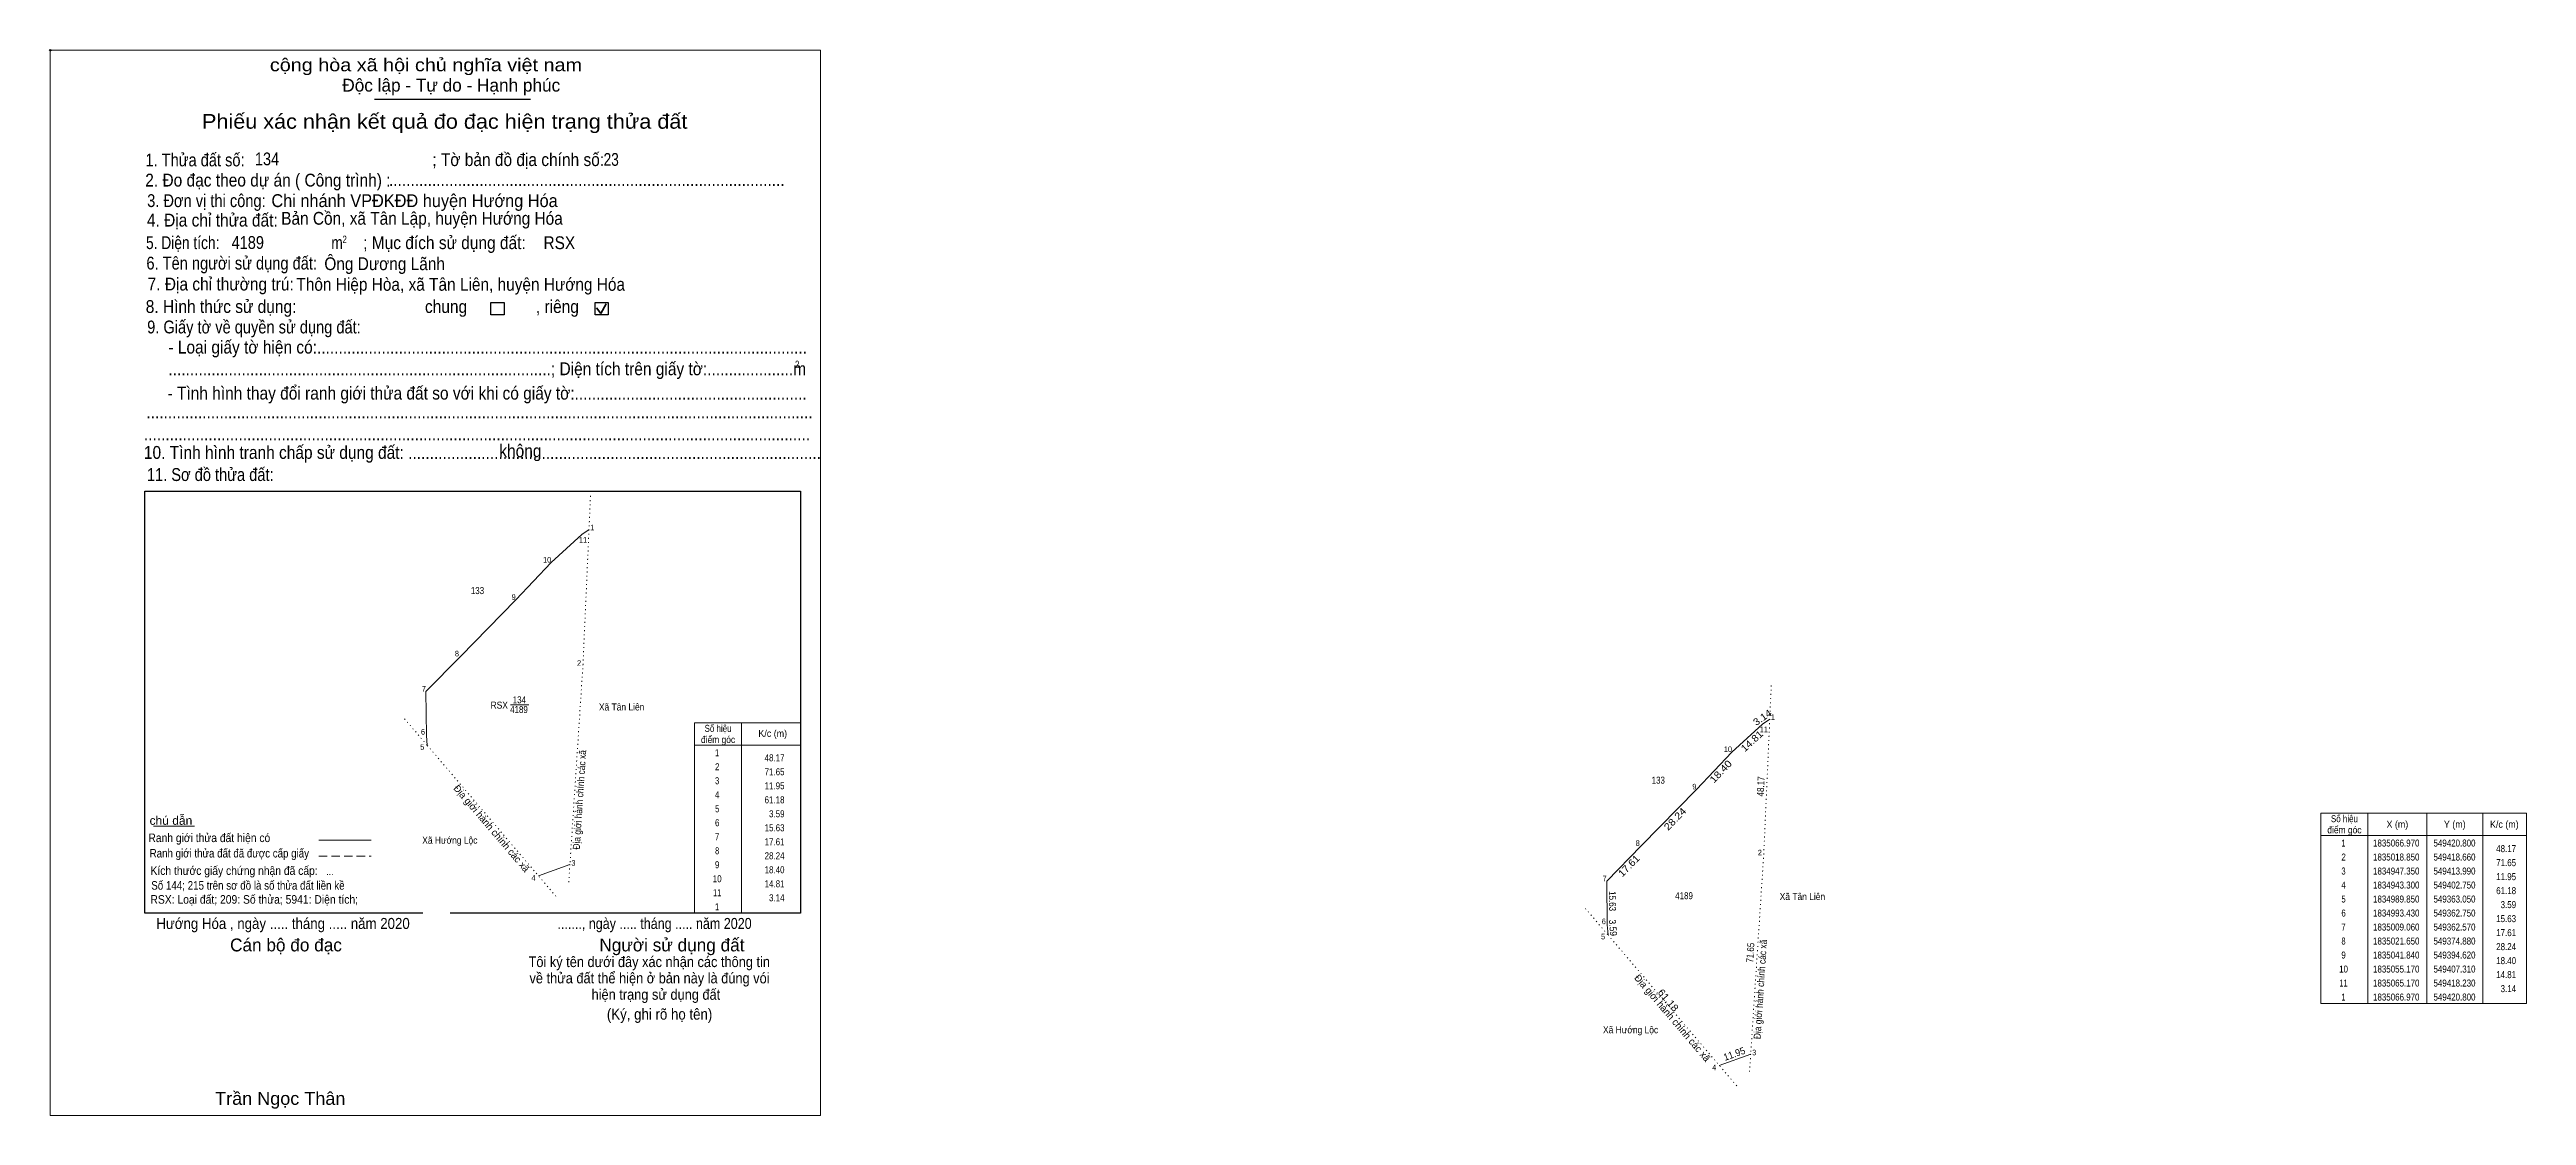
# Model space of a CAD drawing. Header units: metres. Extents: x 547305 to 549691, y 1834925 to 1839113.
# Drawn here: x 548807 to 549691, y 1834925 to 1835306 of the extents above.
import ezdxf
from ezdxf.enums import TextEntityAlignment as Align

# ---------------------------------------------------------------- set-up
doc = ezdxf.new("R2010")
doc.units = ezdxf.units.M
doc.header["$PDMODE"] = 32
doc.header["$PDSIZE"] = 0.5
doc.linetypes.add('DOTTED', pattern=[1.5, 0.3, -1.2])
doc.linetypes.add('MEDIUM_DASHED', pattern=[4.5, 3, -1.5])
doc.layers.add('1', color=7, linetype='Continuous')
for name, color, linetype, lineweight in [('10', 7, 'Continuous', 13), ('17', 7, 'Continuous', 13), ('2', 7, 'Continuous', 25), ('46', 7, 'DOTTED', 13), ('6', 7, 'Continuous', 13), ('63', 7, 'Continuous', 13)]:
    doc.layers.add(name, color=color, linetype=linetype, lineweight=lineweight)

msp = doc.modelspace()

# ---------------------------------------------------------------- linework, layer by layer
at = {"layer": '10'}
for p, q in [((548999.15, 1835134.67), (548996.58, 1835132.87)), ((548971.11, 1835072), (548977.68, 1835072)), ((549420.8, 1835066.97), (549418.23, 1835065.17)), ((548981.1, 1835011), (548992.34, 1835015.05)), ((549402.75, 1834943.3), (549413.99, 1834947.35))]:
    msp.add_line(p, q, dxfattribs=at)
at = {"layer": '10', "linetype": 'DOTTED'}
for points in [[(548999.68, 1835146.63), (548997.01, 1835086.55), (548992.34, 1835015.05), (548991.89, 1835008.19)], [(548933.3, 1835067.05), (548941.4, 1835057.55), (548987.52, 1835003.47)]]:
    msp.add_lwpolyline(points, dxfattribs=at)
at = {"layer": '10'}
for points in [[(548996.58, 1835132.87), (548985.66, 1835122.87), (548972.97, 1835109.54), (548953.23, 1835089.35), (548940.92, 1835076.76), (548941.1, 1835061.13), (548941.4, 1835057.55)], [(549418.23, 1835065.17), (549407.31, 1835055.17), (549394.62, 1835041.84), (549374.88, 1835021.65), (549362.57, 1835009.06), (549362.75, 1834993.43), (549363.05, 1834989.85)]]:
    msp.add_lwpolyline(points, dxfattribs=at)
at = {"layer": '17'}
msp.add_line((548843.62, 1835028.74), (548858.3, 1835028.74), dxfattribs=at)
at = {"layer": '2'}
for p, q in [((548922.61, 1835288.38), (548978.23, 1835288.38)), ((548840.49, 1834997.64), (548840.49, 1835148.37)), ((548840.49, 1835148.37), (548888.57, 1835148.37)), ((548888.57, 1835148.37), (549052.37, 1835148.37)), ((549052.37, 1835148.37), (549074.64, 1835148.37)), ((549074.64, 1835148.37), (549074.64, 1834997.64)), ((548939.82, 1834997.64), (548840.49, 1834997.64)), ((549074.64, 1834997.64), (548949.62, 1834997.64))]:
    msp.add_line(p, q, dxfattribs=at)
at = {"layer": '2', "lineweight": 35}
for p, q in [((549001.84, 1835213.82), (549003.41, 1835211.79)), ((549003.41, 1835211.79), (549005.31, 1835215.2))]:
    msp.add_line(p, q, dxfattribs=at)
at = {"layer": '2', "lineweight": 13}
msp.add_lwpolyline([(548806.76, 1835305.82), (549081.81, 1835305.82), (549081.81, 1834925.4), (548806.76, 1834925.4)], close=True, dxfattribs=at)
at = {"layer": '2'}
for points in [[(548964.14, 1835215.78), (548968.86, 1835215.78), (548968.86, 1835211.38), (548964.14, 1835211.38)], [(549001.3, 1835215.78), (549006.03, 1835215.78), (549006.03, 1835211.38), (549001.3, 1835211.38)]]:
    msp.add_lwpolyline(points, close=True, dxfattribs=at)
msp.add_point((548806.76, 1835305.82), dxfattribs=at)
at = {"layer": '46'}
for points in [[(549421.33, 1835078.93), (549418.66, 1835018.85), (549413.99, 1834947.35), (549413.54, 1834940.49)], [(549354.95, 1834999.35), (549363.05, 1834989.85), (549409.17, 1834935.77)]]:
    msp.add_lwpolyline(points, dxfattribs=at)
at = {"layer": '6'}
msp.add_line((548902.7, 1835023.75), (548921.33, 1835023.75), dxfattribs=at)
at = {"layer": '6', "linetype": 'MEDIUM_DASHED'}
msp.add_line((548902.67, 1835018.06), (548921.42, 1835018.06), dxfattribs=at)
at = {"layer": '63'}
for p, q in [((549053.64, 1835065.64), (549053.64, 1834997.64)), ((549074.64, 1835065.64), (549074.64, 1834997.64)), ((549036.84, 1835057.64), (549074.64, 1835057.64)), ((549634.41, 1835033.39), (549634.41, 1834965.39)), ((549655.41, 1835033.39), (549655.41, 1834965.39)), ((549675.41, 1835033.39), (549675.41, 1834965.39)), ((549617.61, 1835025.39), (549691.01, 1835025.39))]:
    msp.add_line(p, q, dxfattribs=at)
msp.add_lwpolyline([(549074.64, 1834997.64), (549036.84, 1834997.64), (549036.84, 1835065.64), (549074.64, 1835065.64)], dxfattribs=at)
msp.add_lwpolyline([(549617.61, 1835033.39), (549691.01, 1835033.39), (549691.01, 1834965.39), (549617.61, 1834965.39)], close=True, dxfattribs=at)

# ---------------------------------------------------------------- texts
at = {"layer": '1', "width": 0.85}
msp.add_text('4189', height=2.5, dxfattribs=at).set_placement((549390.195, 1835002.64), align=Align.CENTER)
at = {"layer": '10'}
for s, width, p in [(' 1', 0.9, (549001.02, 1835134.36)), (' 11', 0.9, (548998.48, 1835129.97)), (' 10', 0.95, (548985.66, 1835122.87)), (' 9', 0.95, (548972.97, 1835109.54)), (' 8', 0.95, (548952.72, 1835089.35)), (' 2', 0.95, (548996.34, 1835085.98)), (' 7', 0.95, (548940.92, 1835076.76)), (' 6', 0.95, (548940.61, 1835061.42)), (' 5', 0.95, (548940.35, 1835055.99)), (' 4', 0.95, (548980.04, 1835009.23)), (' 3', 0.95, (548994.32, 1835014.59))]:
    msp.add_text(s, height=2, dxfattribs=dict(at, width=width)).set_placement(p, align=Align.RIGHT)
for s, width, p in [('133', 0.85, (548959.33, 1835111.59)), ('RSX', 0.9, (548967.1, 1835070.7)), ('134', 0.85, (548974.295, 1835072.6)), ('Xã Tân Liên', 0.9, (549010.805, 1835070.03)), ('4189', 0.85, (548974.135, 1835069.11)), ('Xã Hướng Lộc', 0.9, (548949.45, 1835022.45))]:
    msp.add_text(s, height=2.5, dxfattribs=dict(at, width=width)).set_placement(p, align=Align.CENTER)
at = {"layer": '10', "width": 0.9}
msp.add_text('Địa giới hành chính các xã', height=2.5, rotation=86.247, dxfattribs=at).set_placement((548997.001, 1835038.043), align=Align.CENTER)
at = {"layer": '10'}
msp.add_text('Địa giới hành chính các xã', height=2.5, rotation=310.458, dxfattribs=at).set_placement((548963.399, 1835027.091), align=Align.CENTER)
at = {"layer": '2'}
for s, height, width, p in [('cộng hòa xã hội chủ nghĩa việt nam', 4.59, 1.15, (548885.2, 1835298.31)), ('1. Thửa đất số:', 4.59, 0.85, (548840.76, 1835264.35)), ('134', 4.57, 0.85, (548879.84, 1835264.73)), ('; Tờ bản đồ địa chính số:', 4.59, 0.9, (548943.19, 1835264.46)), ('23', 4.57, 0.8, (549004.36, 1835264.54)), ('2. Đo đạc theo dự án ( Công trình) : ', 4.593, 0.9, (548840.69, 1835257.14)), ('............................................................................................', 4.593, 0.9, (548927.72, 1835257.35)), ('3. Đơn vị thi công:', 4.593, 0.85, (548841.37, 1835249.81)), ('Chi nhánh VPĐKĐĐ huyện Hướng Hóa', 4.584, 0.95, (548885.74, 1835249.81)), ('4. Địa chỉ thửa đất:', 4.593, 0.9, (548841.28, 1835242.85)), ('Bản Cồn, xã Tân Lập, huyện Hướng Hóa', 4.57, 0.9, (548889.24, 1835243.51)), ('5. Diện tích:', 4.593, 0.8, (548840.96, 1835234.8)), ('6. Tên người sử dụng đất:', 4.593, 0.85, (548841.1, 1835227.5)), ('4189', 4.57, 0.85, (548871.52, 1835234.87)), ('Ông Dương Lãnh', 4.57, 0.9, (548904.64, 1835227.29)), ('m', 4.59, 0.8, (548907.14, 1835234.8)), ('2', 2.623, 0.8, (548911.11, 1835236.97)), ('; Mục đích sử dụng đất:', 4.59, 0.9, (548918.51, 1835234.8)), ('RSX', 4.57, 0.9, (548982.9, 1835234.79)), ('7. Địa chỉ thường trú:', 4.593, 0.9, (548841.53, 1835220.02)), ('Thôn Hiệp Hòa, xã Tân Liên, huyện Hướng Hóa', 4.57, 0.9, (548894.66, 1835219.93)), ('8. Hình thức sử dụng:', 4.593, 0.9, (548840.86, 1835211.99)), ('chung                , riêng', 4.59, 0.9, (548940.58, 1835211.99)), ('9. Giấy tờ về quyền sử dụng đất:', 4.593, 0.85, (548841.37, 1835204.69)), ('     - Loại giấy tờ hiện có:..................................................................................................................', 4.59, 0.9, (548841.28, 1835197.5)), ('     .........................................................................................; Diện tích trên giấy tờ:....................m', 4.59, 0.9, (548841.28, 1835189.76)), ('2', 2.623, 0.8, (549072.72, 1835192.31)), ('     - Tình hình thay đổi ranh giới thửa đất so với khi có giấy tờ:......................................................', 4.59, 0.9, (548840.96, 1835181.07)), ('...........................................................................................................................................................', 4.59, 0.9, (548841.1, 1835174.38)), ('10. Tình hình tranh chấp sử dụng đất: ................................................................................................', 4.593, 0.9, (548840.21, 1835159.89)), ('...........................................................................................................................................................', 4.59, 0.9, (548840.21, 1835166.55)), ('không', 4.591, 0.9, (548967.12, 1835160.45)), ('11. Sơ đồ thửa đất:', 4.593, 0.85, (548841.28, 1835151.98)), ('Hướng Hóa , ngày ..... tháng ..... năm 2020', 3.933, 0.9, (548844.66, 1834992)), ('......., ngày ..... tháng ..... năm 2020', 3.933, 0.85, (548987.9, 1834992)), ('(Ký, ghi rõ họ tên)', 3.935, 0.9, (549005.53, 1834959.62)), ('Trần Ngọc Thân', 4.584, 1.05, (548865.65, 1834929.19))]:
    msp.add_text(s, height=height, dxfattribs=dict(at, width=width)).set_placement(p)
for s, height, p in [('Độc lập - Tự do - Hạnh phúc', 4.59, (548911.06, 1835291.05)), ('Cán bộ đo đạc', 4.591, (548870.98, 1834984)), ('Người sử dụng đất', 4.59, (549002.85, 1834984))]:
    msp.add_text(s, height=height, dxfattribs=at).set_placement(p)
for s, height, width, p in [('Phiếu xác nhận kết quả đo đạc hiện trạng thửa đất', 5.245, 1.1, (548947.615, 1835277.79)), ('...', 2.55, 0.9, (548906.625, 1835011.27)), ('Tôi ký tên dưới đây xác nhận các thông tin', 3.792, 0.9, (549020.67, 1834978.39)), ('về thửa đất thể hiện ở bản này là đúng vói', 3.792, 0.9, (549020.76, 1834972.57)), ('hiện trạng sử dụng đất', 3.792, 0.9, (549023.04, 1834966.72))]:
    msp.add_text(s, height=height, dxfattribs=dict(at, width=width)).set_placement(p, align=Align.CENTER)
at = {"layer": '6'}
for s, height, width, p in [('chú dẫn', 3.056, 1.05, (548842.23, 1835029.21)), ('Ranh giới thửa đất hiện có ', 3.056, 0.9, (548841.81, 1835023.03)), ('Ranh giới thửa đất đã được cấp giấy', 3.056, 0.85, (548842.26, 1835017.53)), ('Kích thước giấy chứng nhận đã cấp:', 3.056, 0.9, (548842.58, 1835011.31)), ('RSX: Loại đất; 209: Số thửa; 5941: Diện tích;', 3.07, 0.9, (548842.53, 1835001.02)), ('Số 144; 215 trên sơ đồ là số thửa đất liền kề', 3.07, 0.85, (548842.84, 1835006.03))]:
    msp.add_text(s, height=height, dxfattribs=dict(at, width=width)).set_placement(p)
at = {"layer": '63'}
for s, width, p in [('Số hiệu', 0.85, (549045.24, 1835062.39)), ('điểm góc', 0.9, (549045.24, 1835058.39)), (' 1', 0.75, (549044.535, 1835053.69)), ('K/c (m)', 0.95, (549064.77, 1835060.59)), (' 3', 0.8, (549044.54, 1835043.69)), (' 2', 0.85, (549044.54, 1835048.69)), ('133', 0.85, (549380.98, 1835043.89)), (' 4', 0.85, (549044.535, 1835038.69)), (' 5', 0.8, (549044.54, 1835033.69)), (' 6', 0.85, (549044.54, 1835028.69)), ('điểm góc', 0.9, (549626.01, 1835026.14)), ('Số hiệu', 0.85, (549626.01, 1835030.14)), ('X (m)', 0.95, (549644.91, 1835028.14)), ('Y (m)', 0.95, (549665.405, 1835028.14)), ('K/c (m)', 0.95, (549683.11, 1835028.14)), (' 8', 0.8, (549044.54, 1835018.69)), (' 7', 0.8, (549044.54, 1835023.69)), (' 1', 0.75, (549625.305, 1835021.44)), ('1835066.970', 0.85, (549644.51, 1835021.44)), ('549420.800', 0.85, (549665.315, 1835021.44)), (' 10', 0.85, (549044.535, 1835008.69)), (' 9', 0.85, (549044.535, 1835013.69)), (' 3', 0.8, (549625.31, 1835011.44)), (' 2', 0.85, (549625.31, 1835016.44)), ('1835018.850', 0.85, (549644.51, 1835016.44)), ('1834947.350', 0.85, (549644.51, 1835011.44)), ('549418.660', 0.85, (549665.315, 1835016.44)), ('549413.990', 0.85, (549665.315, 1835011.44)), (' 11', 0.8, (549044.535, 1835003.69)), ('Xã Tân Liên', 0.9, (549432.455, 1835002.33)), (' 4', 0.85, (549625.305, 1835006.44)), (' 5', 0.8, (549625.31, 1835001.44)), ('1834943.300', 0.85, (549644.51, 1835006.44)), ('1834989.850', 0.85, (549644.51, 1835001.44)), ('549402.750', 0.85, (549665.315, 1835006.44)), ('549363.050', 0.85, (549665.315, 1835001.44)), (' 1', 0.75, (549044.535, 1834998.69)), (' 6', 0.85, (549625.31, 1834996.44)), (' 7', 0.8, (549625.31, 1834991.44)), ('1834993.430', 0.85, (549644.51, 1834996.44)), ('1835009.060', 0.85, (549644.51, 1834991.44)), ('549362.750', 0.85, (549665.315, 1834996.44)), ('549362.570', 0.85, (549665.315, 1834991.44)), (' 9', 0.85, (549625.305, 1834981.44)), (' 8', 0.8, (549625.31, 1834986.44)), ('1835021.650', 0.85, (549644.51, 1834986.44)), ('1835041.840', 0.85, (549644.51, 1834981.44)), ('549374.880', 0.85, (549665.315, 1834986.44)), ('549394.620', 0.85, (549665.315, 1834981.44)), (' 10', 0.85, (549625.305, 1834976.44)), ('1835055.170', 0.85, (549644.51, 1834976.44)), ('549407.310', 0.85, (549665.315, 1834976.44)), (' 11', 0.8, (549625.305, 1834971.44)), (' 1', 0.75, (549625.305, 1834966.44)), ('1835065.170', 0.85, (549644.51, 1834971.44)), ('1835066.970', 0.85, (549644.51, 1834966.44)), ('549418.230', 0.85, (549665.315, 1834971.44)), ('549420.800', 0.85, (549665.315, 1834966.44)), ('Xã Hướng Lộc', 0.9, (549371.1, 1834954.75))]:
    msp.add_text(s, height=2.5, dxfattribs=dict(at, width=width)).set_placement(p, align=Align.CENTER)
for s, rotation, width, p in [('3.14', 35.007, 1.1, (549418.873, 1835066.487)), ('14.81', 42.482, 1.1, (549415.271, 1835058.173)), ('18.40', 46.409, 1.15, (549404.205, 1835047.363)), ('48.17', 87.454, 0.85, (549418.812, 1835042.864)), ('28.24', 45.646, 1.15, (549387.864, 1835030.401)), ('17.61', 45.644, 1.1, (549371.376, 1835013.671)), ('15.63', 270.66, 0.85, (549363.381, 1835001.939)), ('3.59', 274.79, 0.9, (549363.572, 1834992.329)), ('71.65', 86.263, 0.85, (549415.099, 1834983.439)), ('Địa giới hành chính các xã', 86.247, 0.9, (549418.651, 1834970.343)), ('61.18', 310.459, 1.1, (549383.598, 1834965.761)), ('11.95', 19.815, 0.95, (549408.566, 1834946.228))]:
    msp.add_text(s, height=2.5, rotation=rotation, dxfattribs=dict(at, width=width)).set_placement(p, align=Align.CENTER)
for s, height, width, p in [(' 11', 2, 0.9, (549420.13, 1835062.27)), (' 1', 2, 0.9, (549422.67, 1835066.66)), (' 10', 2, 0.95, (549407.31, 1835055.17)), ('48.17', 2.5, 0.85, (549068.97, 1835051.89)), ('71.65', 2.5, 0.85, (549068.97, 1835046.89)), ('61.18', 2.5, 0.85, (549068.97, 1835036.89)), ('11.95', 2.5, 0.85, (549068.97, 1835041.89)), (' 9', 2, 0.95, (549394.62, 1835041.84)), ('15.63', 2.5, 0.85, (549068.97, 1835026.89)), ('3.59', 2.5, 0.85, (549068.97, 1835031.89)), ('28.24', 2.5, 0.85, (549068.97, 1835016.89)), ('17.61', 2.5, 0.85, (549068.97, 1835021.89)), (' 8', 2, 0.95, (549374.37, 1835021.65)), (' 2', 2, 0.95, (549417.99, 1835018.28)), ('48.17', 2.5, 0.85, (549687.31, 1835019.44)), ('18.40', 2.5, 0.85, (549068.97, 1835011.89)), (' 7', 2, 0.95, (549362.57, 1835009.06)), ('71.65', 2.5, 0.85, (549687.31, 1835014.44)), ('11.95', 2.5, 0.85, (549687.31, 1835009.44)), ('14.81', 2.5, 0.85, (549068.97, 1835006.89)), ('3.14', 2.5, 0.85, (549068.97, 1835001.89)), ('61.18', 2.5, 0.85, (549687.31, 1835004.44)), ('3.59', 2.5, 0.85, (549687.31, 1834999.44)), (' 6', 2, 0.95, (549362.26, 1834993.72)), ('15.63', 2.5, 0.85, (549687.31, 1834994.44)), (' 5', 2, 0.95, (549362, 1834988.29)), ('28.24', 2.5, 0.85, (549687.31, 1834984.44)), ('17.61', 2.5, 0.85, (549687.31, 1834989.44)), ('18.40', 2.5, 0.85, (549687.31, 1834979.44)), ('14.81', 2.5, 0.85, (549687.31, 1834974.44)), ('3.14', 2.5, 0.85, (549687.31, 1834969.44)), (' 3', 2, 0.95, (549415.97, 1834946.89)), (' 4', 2, 0.95, (549401.69, 1834941.53))]:
    msp.add_text(s, height=height, dxfattribs=dict(at, width=width)).set_placement(p, align=Align.RIGHT)
msp.add_text('Địa giới hành chính các xã', height=2.5, rotation=310.458, dxfattribs=at).set_placement((549385.049, 1834959.391), align=Align.CENTER)

doc.saveas('drawing.dxf')
